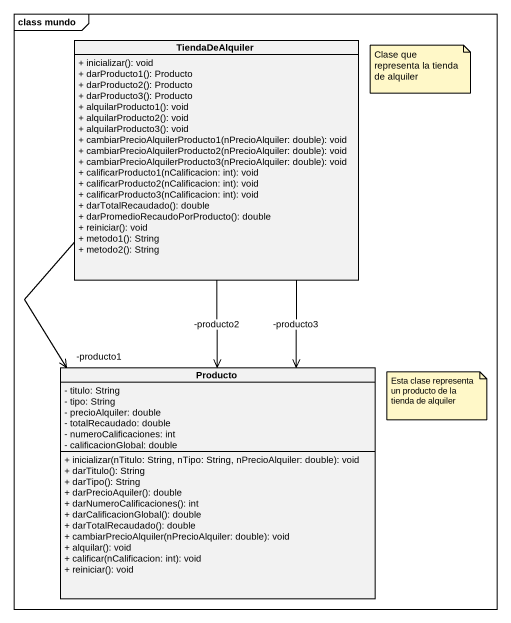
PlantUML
@startuml
mainframe class mundo
hide circle
hide empty members
skinparam classAttributeIconSize 0
class TiendaDeAlquiler {
  + inicializar(): void
  + darProducto1(): Producto
  + darProducto2(): Producto
  + darProducto3(): Producto
  + alquilarProducto1(): void
  + alquilarProducto2(): void
  + alquilarProducto3(): void
  + cambiarPrecioAlquilerProducto1(nPrecioAlquiler: double): void
  + cambiarPrecioAlquilerProducto2(nPrecioAlquiler: double): void
  + cambiarPrecioAlquilerProducto3(nPrecioAlquiler: double): void
  + calificarProducto1(nCalificacion: int): void
  + calificarProducto2(nCalificacion: int): void
  + calificarProducto3(nCalificacion: int): void
  + darTotalRecaudado(): double
  + darPromedioRecaudoPorProducto(): double
  + reiniciar(): void
  + metodo1(): String
  + metodo2(): String
}
class Producto {
  - titulo: String
  - tipo: String
  - precioAlquiler: double
  - totalRecaudado: double
  - numeroCalificaciones: int
  - calificacionGlobal: double
  + inicializar(nTitulo: String, nTipo: String, nPrecioAlquiler: double): void
  + darTitulo(): String
  + darTipo(): String
  + darPrecioAquiler(): double
  + darNumeroCalificaciones(): int
  + darCalificacionGlobal(): double
  + darTotalRecaudado(): double
  + cambiarPrecioAlquiler(nPrecioAlquiler: double): void
  + alquilar(): void
  + calificar(nCalificacion: int): void
  + reiniciar(): void
}
TiendaDeAlquiler --> "-producto1" Producto
TiendaDeAlquiler --> Producto : -producto2
TiendaDeAlquiler --> Producto : -producto3
note as N1
  Clase que representa la tienda de alquiler
end note
note as N2
  Esta clase representa un producto de la tienda de alquiler
end note
@enduml
